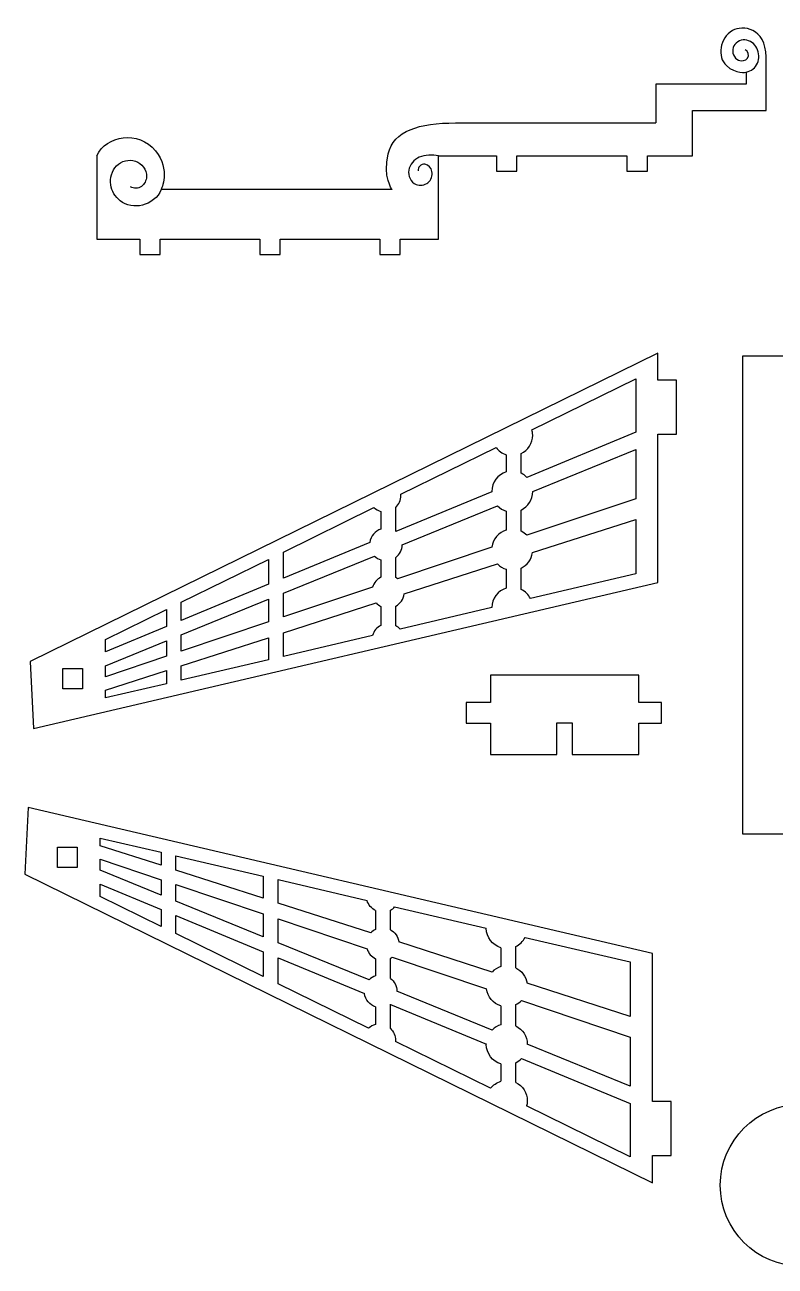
# Model space of a CAD drawing. Header units: centimetres. Extents: x -66 to 291, y -51 to 5.
# Drawn here: x -32.45 to -17.77, y -42.06 to -17.76 of the extents above; entities that cross this region are included whole.
import ezdxf

# ---------------------------------------------------------------- set-up
doc = ezdxf.new("R2010")
doc.units = ezdxf.units.CM
doc.header["$MEASUREMENT"] = 0
doc.layers.add('Capa 1', color=7, linetype='Continuous')

msp = doc.modelspace()

# ---------------------------------------------------------------- linework, layer by layer
at = {"layer": 'Capa 1', "color": 250, "lineweight": 25}
for points in [[(-18.60752, -17.87599), (-18.86152, -18.02089), (-18.91169, -18.39203), (-18.72782, -18.56177)], [(-17.95047, -18.39203), (-17.95754, -17.81243), (-18.41001, -17.763), (-18.60752, -17.87599)], [(-17.95047, -19.44018), (-17.95047, -19.44018), (-17.95047, -18.39203), (-17.95047, -18.39203)], [(-18.72782, -18.56177), (-18.5442, -18.73151), (-18.33842, -18.68914), (-18.33842, -18.68914)], [(-18.33842, -18.68914), (-18.33842, -18.68914), (-18.33842, -18.92609), (-18.33842, -18.92609)], [(-18.33842, -18.92609), (-18.33842, -18.92609), (-20.10669, -18.92609), (-20.10669, -18.92609)], [(-20.10669, -18.92609), (-20.10669, -18.92609), (-20.10669, -19.68274), (-20.10669, -19.68274)], [(-19.3912, -20.32761), (-19.3912, -20.32761), (-19.3912, -19.44018), (-19.3912, -19.44018)], [(-19.3912, -19.44018), (-19.3912, -19.44018), (-17.95047, -19.44018), (-17.95047, -19.44018)], [(-31.0397, -20.32761), (-30.8668, -19.92627), (-30.22363, -19.81863), (-29.89536, -20.22727)], [(-31.0397, -20.32761), (-31.0397, -20.32761), (-31.0397, -21.96096), (-31.0397, -21.96096)], [(-29.89536, -20.22727), (-29.59216, -20.60572), (-29.78528, -20.9844), (-29.78528, -20.9844)], [(-24.36139, -21.96096), (-24.36139, -21.96096), (-24.36139, -20.32761), (-24.36139, -20.32761)], [(-24.36139, -20.32761), (-24.36139, -20.32761), (-23.22654, -20.32761), (-23.22654, -20.32761)], [(-23.22654, -20.32761), (-23.22654, -20.32761), (-23.22654, -20.62763), (-23.22654, -20.62763)], [(-22.82642, -20.62763), (-22.82642, -20.62763), (-22.82642, -20.32761), (-22.82642, -20.32761)], [(-22.82642, -20.32761), (-22.82642, -20.32761), (-20.67192, -20.32761), (-20.67192, -20.32761)], [(-20.67192, -20.32761), (-20.67192, -20.32761), (-20.67192, -20.62763), (-20.67192, -20.62763)], [(-20.27204, -20.62763), (-20.27204, -20.62763), (-20.27204, -20.32761), (-20.27204, -20.32761)], [(-20.27204, -20.32761), (-20.27204, -20.32761), (-19.3912, -20.32761), (-19.3912, -20.32761)], [(-23.22654, -20.62763), (-23.22654, -20.62763), (-22.82642, -20.62763), (-22.82642, -20.62763)], [(-20.67192, -20.62763), (-20.67192, -20.62763), (-20.27204, -20.62763), (-20.27204, -20.62763)], [(-25.26805, -20.9844), (-25.26805, -20.9844), (-29.78528, -20.9844), (-29.78528, -20.9844)], [(-31.0397, -21.96096), (-31.0397, -21.96096), (-30.20196, -21.96096), (-30.20196, -21.96096)], [(-30.20196, -21.96096), (-30.20196, -21.96096), (-30.20196, -22.26099), (-30.20196, -22.26099)], [(-29.80184, -22.26099), (-29.80184, -22.26099), (-29.80184, -21.96096), (-29.80184, -21.96096)], [(-29.80184, -21.96096), (-29.80184, -21.96096), (-27.85458, -21.96096), (-27.85458, -21.96096)], [(-27.85458, -21.96096), (-27.85458, -21.96096), (-27.85458, -22.26099), (-27.85458, -22.26099)], [(-27.45446, -22.26099), (-27.45446, -22.26099), (-27.45446, -21.96096), (-27.45446, -21.96096)], [(-27.45446, -21.96096), (-27.45446, -21.96096), (-25.5072, -21.96096), (-25.5072, -21.96096)], [(-25.5072, -21.96096), (-25.5072, -21.96096), (-25.5072, -22.26099), (-25.5072, -22.26099)], [(-25.10732, -22.26099), (-25.10732, -22.26099), (-25.10732, -21.96096), (-25.10732, -21.96096)], [(-25.10732, -21.96096), (-25.10732, -21.96096), (-24.36139, -21.96096), (-24.36139, -21.96096)], [(-30.20196, -22.26099), (-30.20196, -22.26099), (-29.80184, -22.26099), (-29.80184, -22.26099)], [(-27.85458, -22.26099), (-27.85458, -22.26099), (-27.45446, -22.26099), (-27.45446, -22.26099)], [(-25.5072, -22.26099), (-25.5072, -22.26099), (-25.10732, -22.26099), (-25.10732, -22.26099)], [(-22.532, -25.69232), (-22.532, -25.69232), (-20.50193, -24.69433), (-20.50193, -24.69433)], [(-20.50193, -24.69433), (-20.50193, -24.69433), (-20.50193, -25.7381), (-20.50193, -25.7381)], [(-20.50193, -25.7381), (-20.50193, -25.7381), (-22.62965, -26.61917), (-22.62965, -26.61917)], [(-25.09271, -26.95127), (-25.09271, -26.95127), (-23.2336, -26.03716), (-23.2336, -26.03716)], [(-23.2336, -26.03716), (-23.18319, -26.10242), (-23.11281, -26.15137), (-23.03221, -26.17548)], [(-23.03221, -26.17548), (-23.03221, -26.17548), (-23.03221, -26.51413), (-23.03221, -26.51413)], [(-22.74241, -26.53717), (-22.74241, -26.53717), (-22.74241, -26.15234), (-22.74241, -26.15234)], [(-22.51665, -26.89874), (-22.51665, -26.89874), (-20.50193, -26.07734), (-20.50193, -26.07734)], [(-20.50193, -26.07734), (-20.50193, -26.07734), (-20.50193, -27.0384), (-20.50193, -27.0384)], [(-22.62965, -26.61917), (-22.66204, -26.58529), (-22.70052, -26.55753), (-22.74241, -26.53717)], [(-23.31762, -26.90427), (-23.31762, -26.90427), (-25.19256, -27.68071), (-25.19256, -27.68071)], [(-22.74241, -27.25853), (-22.6092, -27.19375), (-22.51714, -27.05703), (-22.51665, -26.89874)], [(-25.19402, -27.68137), (-25.19402, -27.68137), (-25.19402, -27.20802), (-25.19402, -27.20802)], [(-25.06811, -27.93878), (-25.06811, -27.93878), (-23.20292, -27.17853), (-23.20292, -27.17853)], [(-23.20292, -27.17853), (-23.15519, -27.22675), (-23.09625, -27.26233), (-23.03221, -27.28154)], [(-20.50193, -27.0384), (-20.50193, -27.0384), (-22.63209, -27.75377), (-22.63209, -27.75377)], [(-27.3926, -28.08168), (-27.3926, -28.08168), (-25.62287, -27.21192), (-25.62287, -27.21192)], [(-25.62287, -27.21192), (-25.58269, -27.24777), (-25.5352, -27.2727), (-25.48357, -27.28429)], [(-25.48357, -27.28429), (-25.48357, -27.28429), (-25.48357, -27.6302), (-25.48357, -27.6302)], [(-23.03221, -27.28154), (-23.03221, -27.28154), (-23.03221, -27.65168), (-23.03221, -27.65168)], [(-22.74241, -27.67472), (-22.74241, -27.67472), (-22.74241, -27.25853), (-22.74241, -27.25853)], [(-22.52055, -28.09203), (-22.52055, -28.09203), (-20.50193, -27.44098), (-20.50193, -27.44098)], [(-20.50193, -27.44098), (-20.50193, -27.44098), (-20.50193, -28.50995), (-20.50193, -28.50995)], [(-25.48357, -27.6302), (-25.59925, -27.66759), (-25.6857, -27.7685), (-25.70153, -27.8918)], [(-25.19256, -27.68071), (-25.19256, -27.68071), (-25.19402, -27.68137), (-25.19402, -27.68137)], [(-23.03221, -27.65168), (-23.181, -27.69613), (-23.29351, -27.82493), (-23.31421, -27.98283)], [(-22.63209, -27.75377), (-22.66423, -27.72153), (-22.70125, -27.69479), (-22.74241, -27.67472)], [(-25.70153, -27.8918), (-25.70153, -27.8918), (-27.3926, -28.59195), (-27.3926, -28.59195)], [(-27.3926, -28.59195), (-27.3926, -28.59195), (-27.3926, -28.08168), (-27.3926, -28.08168)], [(-27.3926, -28.88628), (-27.3926, -28.88628), (-25.60997, -28.15959), (-25.60997, -28.15959)], [(-25.60997, -28.15959), (-25.57465, -28.19468), (-25.53155, -28.22103), (-25.48357, -28.23654)], [(-25.19402, -28.18699), (-25.11877, -28.1301), (-25.06982, -28.04019), (-25.06811, -27.93878)], [(-23.31421, -27.98283), (-23.31421, -27.98283), (-25.15822, -28.60203), (-25.15822, -28.60203)], [(-22.74241, -28.39608), (-22.62502, -28.33909), (-22.53979, -28.22617), (-22.52055, -28.09203)], [(-25.48357, -28.23654), (-25.48357, -28.23654), (-25.48357, -28.573), (-25.48357, -28.573)], [(-25.19402, -28.57948), (-25.19402, -28.57948), (-25.19402, -28.18699), (-25.19402, -28.18699)], [(-25.02964, -28.9014), (-25.02964, -28.9014), (-23.2056, -28.31311), (-23.2056, -28.31311)], [(-23.2056, -28.31311), (-23.15811, -28.36269), (-23.0982, -28.39922), (-23.03221, -28.41909)], [(-23.03221, -28.41909), (-23.03221, -28.41909), (-23.03221, -28.78782), (-23.03221, -28.78782)], [(-22.74241, -28.81084), (-22.74241, -28.81084), (-22.74241, -28.39608), (-22.74241, -28.39608)], [(-25.48357, -28.573), (-25.5637, -28.61163), (-25.62433, -28.68232), (-25.65015, -28.76707)], [(-25.15822, -28.60203), (-25.16966, -28.59366), (-25.1816, -28.58606), (-25.19402, -28.57948)], [(-20.50193, -28.50995), (-20.50193, -28.50995), (-22.55976, -28.99129), (-22.55976, -28.99129)], [(-25.65015, -28.76707), (-25.65015, -28.76707), (-27.3926, -29.3522), (-27.3926, -29.3522)], [(-27.3926, -29.3522), (-27.3926, -29.3522), (-27.3926, -28.88628), (-27.3926, -28.88628)], [(-25.19402, -29.13999), (-25.1061, -29.09223), (-25.04327, -29.00471), (-25.02964, -28.9014)], [(-23.03221, -28.78782), (-23.19659, -28.83689), (-23.3164, -28.98883), (-23.31762, -29.1688)], [(-22.55976, -28.99129), (-22.59848, -28.913), (-22.6635, -28.84926), (-22.74241, -28.81084)], [(-27.3926, -29.66358), (-27.3926, -29.66358), (-25.5766, -29.07796), (-25.5766, -29.07796)], [(-25.5766, -29.07796), (-25.55055, -29.10621), (-25.51889, -29.12942), (-25.48357, -29.14644)], [(-25.48357, -29.14644), (-25.48357, -29.14644), (-25.48357, -29.51697), (-25.48357, -29.51697)], [(-25.19402, -29.52345), (-25.19402, -29.52345), (-25.19402, -29.13999), (-25.19402, -29.13999)], [(-23.31762, -29.1688), (-23.31762, -29.1688), (-25.11073, -29.58843), (-25.11073, -29.58843)], [(-25.48357, -29.51697), (-25.56394, -29.55599), (-25.6258, -29.62761), (-25.65112, -29.71474)], [(-25.11073, -29.58843), (-25.13435, -29.56254), (-25.1626, -29.54057), (-25.19402, -29.52345)], [(-27.3926, -30.1221), (-27.3926, -30.1221), (-27.3926, -29.66358), (-27.3926, -29.66358)], [(-25.65112, -29.71474), (-25.65112, -29.71474), (-27.3926, -30.1221), (-27.3926, -30.1221)], [(-27.49829, -34.95017), (-27.49829, -34.95017), (-27.49829, -34.49155), (-27.49829, -34.49155)], [(-27.49829, -34.49155), (-27.49829, -34.49155), (-25.75681, -34.89907), (-25.75681, -34.89907)], [(-25.68254, -35.53578), (-25.68254, -35.53578), (-27.49829, -34.95017), (-27.49829, -34.95017)], [(-25.58951, -35.09655), (-25.66987, -35.05776), (-25.73149, -34.98621), (-25.75681, -34.89907)], [(-25.58951, -35.09655), (-25.58951, -35.09655), (-25.58951, -35.46737), (-25.58951, -35.46737)], [(-25.29971, -35.09029), (-25.26829, -35.07298), (-25.24029, -35.05109), (-25.21642, -35.02532)], [(-25.29971, -35.47376), (-25.29971, -35.47376), (-25.29971, -35.09029), (-25.29971, -35.09029)], [(-25.21642, -35.02532), (-25.21642, -35.02532), (-23.42331, -35.44482), (-23.42331, -35.44482)], [(-27.49829, -35.72737), (-27.49829, -35.72737), (-27.49829, -35.26132), (-27.49829, -35.26132)], [(-27.49829, -35.26132), (-27.49829, -35.26132), (-25.75584, -35.84655), (-25.75584, -35.84655)], [(-25.58951, -35.46737), (-25.62482, -35.4843), (-25.65599, -35.50761), (-25.68254, -35.53578)], [(-23.1379, -35.82583), (-23.30204, -35.77673), (-23.42234, -35.62472), (-23.42331, -35.44482)], [(-25.29971, -35.47376), (-25.21204, -35.52132), (-25.14921, -35.60884), (-25.13533, -35.71224)], [(-22.84834, -35.80289), (-22.76895, -35.76436), (-22.70442, -35.70053), (-22.66521, -35.62224)], [(-22.66521, -35.62224), (-22.66521, -35.62224), (-20.60763, -36.10379), (-20.60763, -36.10379)], [(-25.71566, -36.45406), (-25.71566, -36.45406), (-27.49829, -35.72737), (-27.49829, -35.72737)], [(-25.75584, -35.84655), (-25.73027, -35.93123), (-25.66963, -36.00219), (-25.58951, -36.04062)], [(-23.31153, -36.30061), (-23.31153, -36.30061), (-25.13533, -35.71224), (-25.13533, -35.71224)], [(-23.1379, -35.82583), (-23.1379, -35.82583), (-23.1379, -36.19443), (-23.1379, -36.19443)], [(-22.84834, -36.21774), (-22.84834, -36.21774), (-22.84834, -35.80289), (-22.84834, -35.80289)], [(-27.49829, -36.53206), (-27.49829, -36.53206), (-27.49829, -36.0216), (-27.49829, -36.0216)], [(-27.49829, -36.0216), (-27.49829, -36.0216), (-25.80747, -36.72184), (-25.80747, -36.72184)], [(-25.58951, -36.04062), (-25.58951, -36.04062), (-25.58951, -36.37718), (-25.58951, -36.37718)], [(-25.29971, -36.03424), (-25.28753, -36.02759), (-25.27536, -36.0198), (-25.26415, -36.01169)], [(-25.29971, -36.42656), (-25.29971, -36.42656), (-25.29971, -36.03424), (-25.29971, -36.03424)], [(-25.26415, -36.01169), (-25.26415, -36.01169), (-23.4199, -36.63079), (-23.4199, -36.63079)], [(-23.1379, -36.19443), (-23.20389, -36.21452), (-23.2638, -36.25086), (-23.31153, -36.30061)], [(-20.60763, -36.10379), (-20.60763, -36.10379), (-20.60763, -37.17264), (-20.60763, -37.17264)], [(-25.58951, -36.37718), (-25.63724, -36.39269), (-25.68035, -36.41884), (-25.71566, -36.45406)], [(-25.29971, -36.42656), (-25.22422, -36.48372), (-25.17527, -36.57334), (-25.1738, -36.67494)], [(-22.84834, -36.21774), (-22.73096, -36.27453), (-22.64548, -36.38736), (-22.62649, -36.52149)], [(-25.72881, -37.40163), (-25.72881, -37.40163), (-27.49829, -36.53206), (-27.49829, -36.53206)], [(-23.30861, -37.43512), (-23.30861, -37.43512), (-25.1738, -36.67494), (-25.1738, -36.67494)], [(-23.1379, -36.96204), (-23.28694, -36.91762), (-23.39945, -36.78852), (-23.4199, -36.63079)], [(-20.60763, -37.17264), (-20.60763, -37.17264), (-22.62649, -36.52149), (-22.62649, -36.52149)], [(-25.58951, -36.98325), (-25.7047, -36.94623), (-25.79164, -36.84531), (-25.80747, -36.72184)], [(-22.84834, -36.93883), (-22.80718, -36.91903), (-22.76968, -36.89222), (-22.73802, -36.85978)], [(-22.73802, -36.85978), (-22.73802, -36.85978), (-20.60763, -37.57524), (-20.60763, -37.57524)], [(-25.58951, -36.98325), (-25.58951, -36.98325), (-25.58951, -37.32933), (-25.58951, -37.32933)], [(-25.29971, -37.40553), (-25.29971, -37.40553), (-25.29971, -36.93206), (-25.29971, -36.93206)], [(-25.29971, -36.93206), (-25.29971, -36.93206), (-25.29849, -36.93284), (-25.29849, -36.93284)], [(-25.29849, -36.93284), (-25.29849, -36.93284), (-23.42307, -37.70928), (-23.42307, -37.70928)], [(-23.1379, -36.96204), (-23.1379, -36.96204), (-23.1379, -37.33218), (-23.1379, -37.33218)], [(-22.84834, -37.35512), (-22.84834, -37.35512), (-22.84834, -36.93883), (-22.84834, -36.93883)], [(-25.58951, -37.32933), (-25.64065, -37.34095), (-25.68863, -37.36566), (-25.72881, -37.40163)], [(-23.1379, -37.33218), (-23.20219, -37.3512), (-23.26112, -37.38678), (-23.30861, -37.43512)], [(-22.84834, -37.35512), (-22.71489, -37.41999), (-22.62283, -37.55649), (-22.6221, -37.71488)], [(-20.60763, -37.57524), (-20.60763, -37.57524), (-20.60763, -38.53614), (-20.60763, -38.53614)], [(-23.33954, -38.57637), (-23.33954, -38.57637), (-25.19864, -37.66238), (-25.19864, -37.66238)], [(-20.60763, -38.53614), (-20.60763, -38.53614), (-22.6221, -37.71488), (-22.6221, -37.71488)], [(-23.1379, -38.09939), (-23.1379, -38.09939), (-23.1379, -38.43844), (-23.1379, -38.43844)], [(-22.84834, -38.07648), (-22.80621, -38.05602), (-22.76798, -38.02814), (-22.7351, -37.99429)], [(-22.84834, -38.46135), (-22.84834, -38.46135), (-22.84834, -38.07648), (-22.84834, -38.07648)], [(-22.7351, -37.99429), (-22.7351, -37.99429), (-20.60763, -38.87555), (-20.60763, -38.87555)], [(-23.33954, -38.57637), (-23.28889, -38.51149), (-23.21875, -38.46213), (-23.1379, -38.43844)], [(-20.60763, -39.91939), (-20.60763, -39.91939), (-22.63744, -38.9214), (-22.63744, -38.9214)], [(-20.60763, -38.87555), (-20.60763, -38.87555), (-20.60763, -39.91939), (-20.60763, -39.91939)]]:
    msp.add_open_spline(points, degree=3, dxfattribs=at)
at = {"layer": 'Capa 1', "color": 143, "lineweight": 25}
for points, knots in [([(-18.33842, -18.68914), (-18.2376, -18.66649), (-18.16064, -18.6039), (-18.11802, -18.51526), (-18.07541, -18.42613), (-18.09245, -18.30996), (-18.13385, -18.22034), (-18.17501, -18.13072), (-18.26585, -18.06327), (-18.36423, -18.05815), (-18.46262, -18.05304), (-18.56344, -18.11538), (-18.59485, -18.20865), (-18.62676, -18.30217), (-18.57976, -18.41785), (-18.48867, -18.45559), (-18.42877, -18.48068), (-18.35035, -18.46753), (-18.31309, -18.41468), (-18.27534, -18.36159), (-18.29823, -18.27246), (-18.36107, -18.25541)], [0, 0, 0, 0, 0.14285714, 0.14285714, 0.14285714, 0.28571429, 0.28571429, 0.28571429, 0.42857143, 0.42857143, 0.42857143, 0.57142857, 0.57142857, 0.57142857, 0.71428571, 0.71428571, 0.71428571, 0.85714286, 0.85714286, 0.85714286, 1, 1, 1, 1]), ([(-29.78528, -20.9844), (-29.83691, -21.1444), (-30.00251, -21.2535), (-30.15082, -21.29149), (-30.29888, -21.32924), (-30.46448, -21.2988), (-30.58576, -21.20553), (-30.68366, -21.13028), (-30.75063, -21.01655), (-30.76914, -20.89454), (-30.78911, -20.76231), (-30.74917, -20.6196), (-30.65541, -20.52413), (-30.56141, -20.42867), (-30.41359, -20.38654), (-30.28622, -20.42843), (-30.15934, -20.47056), (-30.06339, -20.59987), (-30.06997, -20.73357), (-30.07362, -20.80833), (-30.10966, -20.8831), (-30.17127, -20.92547), (-30.23313, -20.96809), (-30.32056, -20.97393), (-30.3829, -20.93253)], [0, 0, 0, 0, 0.125, 0.125, 0.125, 0.25, 0.25, 0.25, 0.375, 0.375, 0.375, 0.5, 0.5, 0.5, 0.625, 0.625, 0.625, 0.75, 0.75, 0.75, 0.875, 0.875, 0.875, 1, 1, 1, 1]), ([(-24.36139, -20.3259), (-24.4722, -20.30009), (-24.63122, -20.30715), (-24.73496, -20.35342), (-24.83846, -20.39969), (-24.92321, -20.49467), (-24.94099, -20.60669), (-24.95901, -20.71896), (-24.90008, -20.8434), (-24.79536, -20.88675), (-24.72011, -20.91816), (-24.62806, -20.90453), (-24.56522, -20.8529), (-24.50215, -20.80103), (-24.47098, -20.7136), (-24.48705, -20.63372), (-24.50118, -20.56383), (-24.55573, -20.49905), (-24.62635, -20.49101), (-24.69722, -20.48298), (-24.77174, -20.54946), (-24.75713, -20.61911)], [0, 0, 0, 0, 0.14285714, 0.14285714, 0.14285714, 0.28571429, 0.28571429, 0.28571429, 0.42857143, 0.42857143, 0.42857143, 0.57142857, 0.57142857, 0.57142857, 0.71428571, 0.71428571, 0.71428571, 0.85714286, 0.85714286, 0.85714286, 1, 1, 1, 1])]:
    msp.add_open_spline(points, degree=3, knots=knots, dxfattribs=at)
at = {"layer": 'Capa 1', "color": 250, "lineweight": 25}
for points, knots in [([(-25.26805, -20.9844), (-25.26805, -20.9844), (-25.44972, -20.74209), (-25.34379, -20.28815), (-25.23761, -19.83421), (-24.73837, -19.68274), (-24.02702, -19.68274), (-23.31543, -19.68274), (-20.10669, -19.68274), (-20.10669, -19.68274)], [0, 0, 0, 0, 0.33333333, 0.33333333, 0.33333333, 0.66666667, 0.66666667, 0.66666667, 1, 1, 1, 1]), ([(-19.70437, -25.77682), (-19.70437, -25.77682), (-20.06845, -25.77682), (-20.06845, -25.77682), (-20.06845, -25.77682), (-20.06845, -28.6768), (-20.06845, -28.6768), (-20.06845, -28.6768), (-32.28048, -31.53389), (-32.28048, -31.53389), (-32.28048, -31.53389), (-32.34478, -30.2254), (-32.34478, -30.2254), (-32.34478, -30.2254), (-20.06845, -24.19023), (-20.06845, -24.19023), (-20.06845, -24.19023), (-20.06845, -24.7199), (-20.06845, -24.7199), (-20.06845, -24.7199), (-19.70437, -24.7199), (-19.70437, -24.7199), (-19.70437, -24.7199), (-19.70437, -25.77682), (-19.70437, -25.77682)], [0, 0, 0, 0, 0.125, 0.125, 0.125, 0.25, 0.25, 0.25, 0.375, 0.375, 0.375, 0.5, 0.5, 0.5, 0.625, 0.625, 0.625, 0.75, 0.75, 0.75, 0.875, 0.875, 0.875, 1, 1, 1, 1]), ([(-18.41245, -33.59619), (-18.41245, -33.59619), (-18.41245, -24.24648), (-18.41245, -24.24648), (-18.41245, -24.24648), (-15.52541, -24.24648), (-15.52541, -24.24648), (-15.52541, -24.24648), (-15.52541, -24.54651), (-15.52541, -24.54651), (-15.52541, -24.54651), (-14.46849, -24.54651), (-14.46849, -24.54651), (-14.46849, -24.54651), (-14.46849, -24.24648), (-14.46849, -24.24648), (-14.46849, -24.24648), (-13.74204, -24.24648), (-13.74204, -24.24648), (-13.74204, -24.24648), (-13.74204, -33.59619), (-13.74204, -33.59619), (-13.74204, -33.59619), (-14.46849, -33.59619), (-14.46849, -33.59619), (-14.46849, -33.59619), (-14.46849, -33.29607), (-14.46849, -33.29607), (-14.46849, -33.29607), (-15.52541, -33.29607), (-15.52541, -33.29607), (-15.52541, -33.29607), (-15.52541, -33.59619), (-15.52541, -33.59619), (-15.52541, -33.59619), (-18.41245, -33.59619), (-18.41245, -33.59619)], [0, 0, 0, 0, 0.08333333, 0.08333333, 0.08333333, 0.16666667, 0.16666667, 0.16666667, 0.25, 0.25, 0.25, 0.33333333, 0.33333333, 0.33333333, 0.41666667, 0.41666667, 0.41666667, 0.5, 0.5, 0.5, 0.58333333, 0.58333333, 0.58333333, 0.66666667, 0.66666667, 0.66666667, 0.75, 0.75, 0.75, 0.83333333, 0.83333333, 0.83333333, 0.91666667, 0.91666667, 0.91666667, 1, 1, 1, 1]), ([(-22.74241, -26.15234), (-22.6092, -26.08757), (-22.51665, -25.95046), (-22.51665, -25.79143), (-22.51665, -25.75028), (-22.52201, -25.71764), (-22.532, -25.69232)], [0, 0, 0, 0, 0.5, 0.5, 0.5, 1, 1, 1, 1]), ([(-23.03221, -26.51413), (-23.19732, -26.56342), (-23.31762, -26.71648), (-23.31762, -26.89779), (-23.31762, -26.89988), (-23.31762, -26.90217), (-23.31762, -26.90427)], [0, 0, 0, 0, 0.5, 0.5, 0.5, 1, 1, 1, 1]), ([(-25.19402, -27.20802), (-25.13143, -27.14999), (-25.09247, -27.06704), (-25.09247, -26.97484), (-25.09247, -26.96629), (-25.09271, -26.9584), (-25.09271, -26.95127)], [0, 0, 0, 0, 0.5, 0.5, 0.5, 1, 1, 1, 1]), ([(-29.39149, -29.06464), (-29.39149, -29.06464), (-29.39149, -29.41995), (-29.39149, -29.41995), (-29.39149, -29.41995), (-27.68167, -28.71182), (-27.68167, -28.71182), (-27.68167, -28.71182), (-27.68167, -28.22417), (-27.68167, -28.22417), (-27.68167, -28.22417), (-29.39149, -29.06464), (-29.39149, -29.06464)], [0, 0, 0, 0, 0.25, 0.25, 0.25, 0.5, 0.5, 0.5, 0.75, 0.75, 0.75, 1, 1, 1, 1]), ([(-29.39149, -29.70142), (-29.39149, -29.70142), (-29.39149, -30.02364), (-29.39149, -30.02364), (-29.39149, -30.02364), (-27.68167, -29.44944), (-27.68167, -29.44944), (-27.68167, -29.44944), (-27.68167, -29.00422), (-27.68167, -29.00422), (-27.68167, -29.00422), (-29.39149, -29.70142), (-29.39149, -29.70142)], [0, 0, 0, 0, 0.25, 0.25, 0.25, 0.5, 0.5, 0.5, 0.75, 0.75, 0.75, 1, 1, 1, 1]), ([(-30.87215, -30.03313), (-30.87215, -30.03313), (-29.68129, -29.53982), (-29.68129, -29.53982), (-29.68129, -29.53982), (-29.68129, -29.20686), (-29.68129, -29.20686), (-29.68129, -29.20686), (-30.87215, -29.79255), (-30.87215, -29.79255), (-30.87215, -29.79255), (-30.87215, -30.03313), (-30.87215, -30.03313)], [0, 0, 0, 0, 0.25, 0.25, 0.25, 0.5, 0.5, 0.5, 0.75, 0.75, 0.75, 1, 1, 1, 1]), ([(-29.68129, -30.12066), (-29.68129, -30.12066), (-29.68129, -29.81939), (-29.68129, -29.81939), (-29.68129, -29.81939), (-30.87215, -30.30484), (-30.87215, -30.30484), (-30.87215, -30.30484), (-30.87215, -30.52107), (-30.87215, -30.52107), (-30.87215, -30.52107), (-29.68129, -30.12066), (-29.68129, -30.12066)], [0, 0, 0, 0, 0.25, 0.25, 0.25, 0.5, 0.5, 0.5, 0.75, 0.75, 0.75, 1, 1, 1, 1]), ([(-29.39149, -30.58984), (-29.39149, -30.58984), (-27.68167, -30.18982), (-27.68167, -30.18982), (-27.68167, -30.18982), (-27.68167, -29.7569), (-27.68167, -29.7569), (-27.68167, -29.7569), (-29.39149, -30.30835), (-29.39149, -30.30835), (-29.39149, -30.30835), (-29.39149, -30.58984), (-29.39149, -30.58984)], [0, 0, 0, 0, 0.25, 0.25, 0.25, 0.5, 0.5, 0.5, 0.75, 0.75, 0.75, 1, 1, 1, 1]), ([(-31.70868, -30.75812), (-31.70868, -30.75812), (-31.32093, -30.75812), (-31.32093, -30.75812), (-31.32093, -30.75812), (-31.32093, -30.35811), (-31.32093, -30.35811), (-31.32093, -30.35811), (-31.70868, -30.35811), (-31.70868, -30.35811), (-31.70868, -30.35811), (-31.70868, -30.75812), (-31.70868, -30.75812)], [0, 0, 0, 0, 0.25, 0.25, 0.25, 0.5, 0.5, 0.5, 0.75, 0.75, 0.75, 1, 1, 1, 1]), ([(-29.68129, -30.65757), (-29.68129, -30.65757), (-29.68129, -30.40186), (-29.68129, -30.40186), (-29.68129, -30.40186), (-30.87215, -30.78598), (-30.87215, -30.78598), (-30.87215, -30.78598), (-30.87215, -30.93629), (-30.87215, -30.93629), (-30.87215, -30.93629), (-29.68129, -30.65757), (-29.68129, -30.65757)], [0, 0, 0, 0, 0.25, 0.25, 0.25, 0.5, 0.5, 0.5, 0.75, 0.75, 0.75, 1, 1, 1, 1]), ([(-21.74247, -32.04294), (-21.74247, -32.04294), (-21.74247, -31.4203), (-21.74247, -31.4203), (-21.74247, -31.4203), (-22.04226, -31.4203), (-22.04226, -31.4203), (-22.04226, -31.4203), (-22.04226, -32.04294), (-22.04226, -32.04294), (-22.04226, -32.04294), (-23.34222, -32.04294), (-23.34222, -32.04294), (-23.34222, -32.04294), (-23.34222, -31.42802), (-23.34222, -31.42802), (-23.34222, -31.42802), (-23.81564, -31.42802), (-23.81564, -31.42802), (-23.81564, -31.42802), (-23.81564, -31.028), (-23.81564, -31.028), (-23.81564, -31.028), (-23.34222, -31.028), (-23.34222, -31.028), (-23.34222, -31.028), (-23.34222, -30.48863), (-23.34222, -30.48863), (-23.34222, -30.48863), (-20.44227, -30.48863), (-20.44227, -30.48863), (-20.44227, -30.48863), (-20.44227, -31.028), (-20.44227, -31.028), (-20.44227, -31.028), (-19.99539, -31.028), (-19.99539, -31.028), (-19.99539, -31.028), (-19.99539, -31.42802), (-19.99539, -31.42802), (-19.99539, -31.42802), (-20.44227, -31.42802), (-20.44227, -31.42802), (-20.44227, -31.42802), (-20.44227, -32.04294), (-20.44227, -32.04294), (-20.44227, -32.04294), (-21.74247, -32.04294), (-21.74247, -32.04294)], [0, 0, 0, 0, 0.0625, 0.0625, 0.0625, 0.125, 0.125, 0.125, 0.1875, 0.1875, 0.1875, 0.25, 0.25, 0.25, 0.3125, 0.3125, 0.3125, 0.375, 0.375, 0.375, 0.4375, 0.4375, 0.4375, 0.5, 0.5, 0.5, 0.5625, 0.5625, 0.5625, 0.625, 0.625, 0.625, 0.6875, 0.6875, 0.6875, 0.75, 0.75, 0.75, 0.8125, 0.8125, 0.8125, 0.875, 0.875, 0.875, 0.9375, 0.9375, 0.9375, 1, 1, 1, 1]), ([(-20.17439, -38.83673), (-20.17439, -38.83673), (-19.81031, -38.83673), (-19.81031, -38.83673), (-19.81031, -38.83673), (-19.81031, -39.89362), (-19.81031, -39.89362), (-19.81031, -39.89362), (-20.1739, -39.89362), (-20.1739, -39.89362), (-20.1739, -39.89362), (-20.1739, -40.42359), (-20.1739, -40.42359), (-20.1739, -40.42359), (-32.45047, -34.38822), (-32.45047, -34.38822), (-32.45047, -34.38822), (-32.38618, -33.07974), (-32.38618, -33.07974), (-32.38618, -33.07974), (-20.17439, -35.93692), (-20.17439, -35.93692), (-20.17439, -35.93692), (-20.17439, -38.83673), (-20.17439, -38.83673)], [0, 0, 0, 0, 0.125, 0.125, 0.125, 0.25, 0.25, 0.25, 0.375, 0.375, 0.375, 0.5, 0.5, 0.5, 0.625, 0.625, 0.625, 0.75, 0.75, 0.75, 0.875, 0.875, 0.875, 1, 1, 1, 1]), ([(-29.78674, -34.21186), (-29.78674, -34.21186), (-29.78674, -33.95605), (-29.78674, -33.95605), (-29.78674, -33.95605), (-30.97784, -33.67734), (-30.97784, -33.67734), (-30.97784, -33.67734), (-30.97784, -33.82764), (-30.97784, -33.82764), (-30.97784, -33.82764), (-29.78674, -34.21186), (-29.78674, -34.21186)], [0, 0, 0, 0, 0.25, 0.25, 0.25, 0.5, 0.5, 0.5, 0.75, 0.75, 0.75, 1, 1, 1, 1]), ([(-31.81437, -34.25552), (-31.81437, -34.25552), (-31.42662, -34.25552), (-31.42662, -34.25552), (-31.42662, -34.25552), (-31.42662, -33.85551), (-31.42662, -33.85551), (-31.42662, -33.85551), (-31.81437, -33.85551), (-31.81437, -33.85551), (-31.81437, -33.85551), (-31.81437, -34.25552), (-31.81437, -34.25552)], [0, 0, 0, 0, 0.25, 0.25, 0.25, 0.5, 0.5, 0.5, 0.75, 0.75, 0.75, 1, 1, 1, 1]), ([(-29.78674, -34.79423), (-29.78674, -34.79423), (-29.78674, -34.49296), (-29.78674, -34.49296), (-29.78674, -34.49296), (-30.97784, -34.09258), (-30.97784, -34.09258), (-30.97784, -34.09258), (-30.97784, -34.30881), (-30.97784, -34.30881), (-30.97784, -34.30881), (-29.78674, -34.79423), (-29.78674, -34.79423)], [0, 0, 0, 0, 0.25, 0.25, 0.25, 0.5, 0.5, 0.5, 0.75, 0.75, 0.75, 1, 1, 1, 1]), ([(-27.78761, -34.4238), (-27.78761, -34.4238), (-29.49743, -34.0238), (-29.49743, -34.0238), (-29.49743, -34.0238), (-29.49743, -34.30528), (-29.49743, -34.30528), (-29.49743, -34.30528), (-27.78761, -34.85675), (-27.78761, -34.85675), (-27.78761, -34.85675), (-27.78761, -34.4238), (-27.78761, -34.4238)], [0, 0, 0, 0, 0.25, 0.25, 0.25, 0.5, 0.5, 0.5, 0.75, 0.75, 0.75, 1, 1, 1, 1]), ([(-29.78674, -35.07364), (-29.78674, -35.07364), (-30.97784, -34.58049), (-30.97784, -34.58049), (-30.97784, -34.58049), (-30.97784, -34.82107), (-30.97784, -34.82107), (-30.97784, -34.82107), (-29.78674, -35.40669), (-29.78674, -35.40669), (-29.78674, -35.40669), (-29.78674, -35.07364), (-29.78674, -35.07364)], [0, 0, 0, 0, 0.25, 0.25, 0.25, 0.5, 0.5, 0.5, 0.75, 0.75, 0.75, 1, 1, 1, 1]), ([(-29.49743, -34.59001), (-29.49743, -34.59001), (-29.49743, -34.91249), (-29.49743, -34.91249), (-29.49743, -34.91249), (-27.78761, -35.6095), (-27.78761, -35.6095), (-27.78761, -35.6095), (-27.78761, -35.1643), (-27.78761, -35.1643), (-27.78761, -35.1643), (-29.49743, -34.59001), (-29.49743, -34.59001)], [0, 0, 0, 0, 0.25, 0.25, 0.25, 0.5, 0.5, 0.5, 0.75, 0.75, 0.75, 1, 1, 1, 1]), ([(-29.49743, -35.1936), (-29.49743, -35.1936), (-29.49743, -35.54891), (-29.49743, -35.54891), (-29.49743, -35.54891), (-27.78761, -36.38955), (-27.78761, -36.38955), (-27.78761, -36.38955), (-27.78761, -35.90203), (-27.78761, -35.90203), (-27.78761, -35.90203), (-29.49743, -35.1936), (-29.49743, -35.1936)], [0, 0, 0, 0, 0.25, 0.25, 0.25, 0.5, 0.5, 0.5, 0.75, 0.75, 0.75, 1, 1, 1, 1]), ([(-25.29971, -37.40553), (-25.23737, -37.46373), (-25.19816, -37.54661), (-25.19816, -37.63868), (-25.19816, -37.64752), (-25.19864, -37.65534), (-25.19864, -37.66238)], [0, 0, 0, 0, 0.5, 0.5, 0.5, 1, 1, 1, 1]), ([(-23.1379, -38.09939), (-23.30301, -38.05003), (-23.42331, -37.89734), (-23.42331, -37.71593), (-23.42331, -37.71384), (-23.42331, -37.71135), (-23.42307, -37.70928)], [0, 0, 0, 0, 0.5, 0.5, 0.5, 1, 1, 1, 1]), ([(-22.84834, -38.46135), (-22.71464, -38.52596), (-22.6221, -38.66312), (-22.6221, -38.8219), (-22.6221, -38.86318), (-22.62746, -38.896), (-22.63744, -38.9214)], [0, 0, 0, 0, 0.5, 0.5, 0.5, 1, 1, 1, 1]), ([(-17.26348, -38.88935), (-18.13848, -38.88935), (-18.84739, -39.59844), (-18.84739, -40.47325), (-18.84739, -41.34786), (-18.13848, -42.05694), (-17.26348, -42.05694), (-16.38896, -42.05694), (-15.67981, -41.34786), (-15.67981, -40.47325), (-15.67981, -39.59844), (-16.38896, -38.88935), (-17.26348, -38.88935)], [0, 0, 0, 0, 0.25, 0.25, 0.25, 0.5, 0.5, 0.5, 0.75, 0.75, 0.75, 1, 1, 1, 1])]:
    msp.add_open_spline(points, degree=3, knots=knots, dxfattribs=at)

doc.saveas('drawing.dxf')
